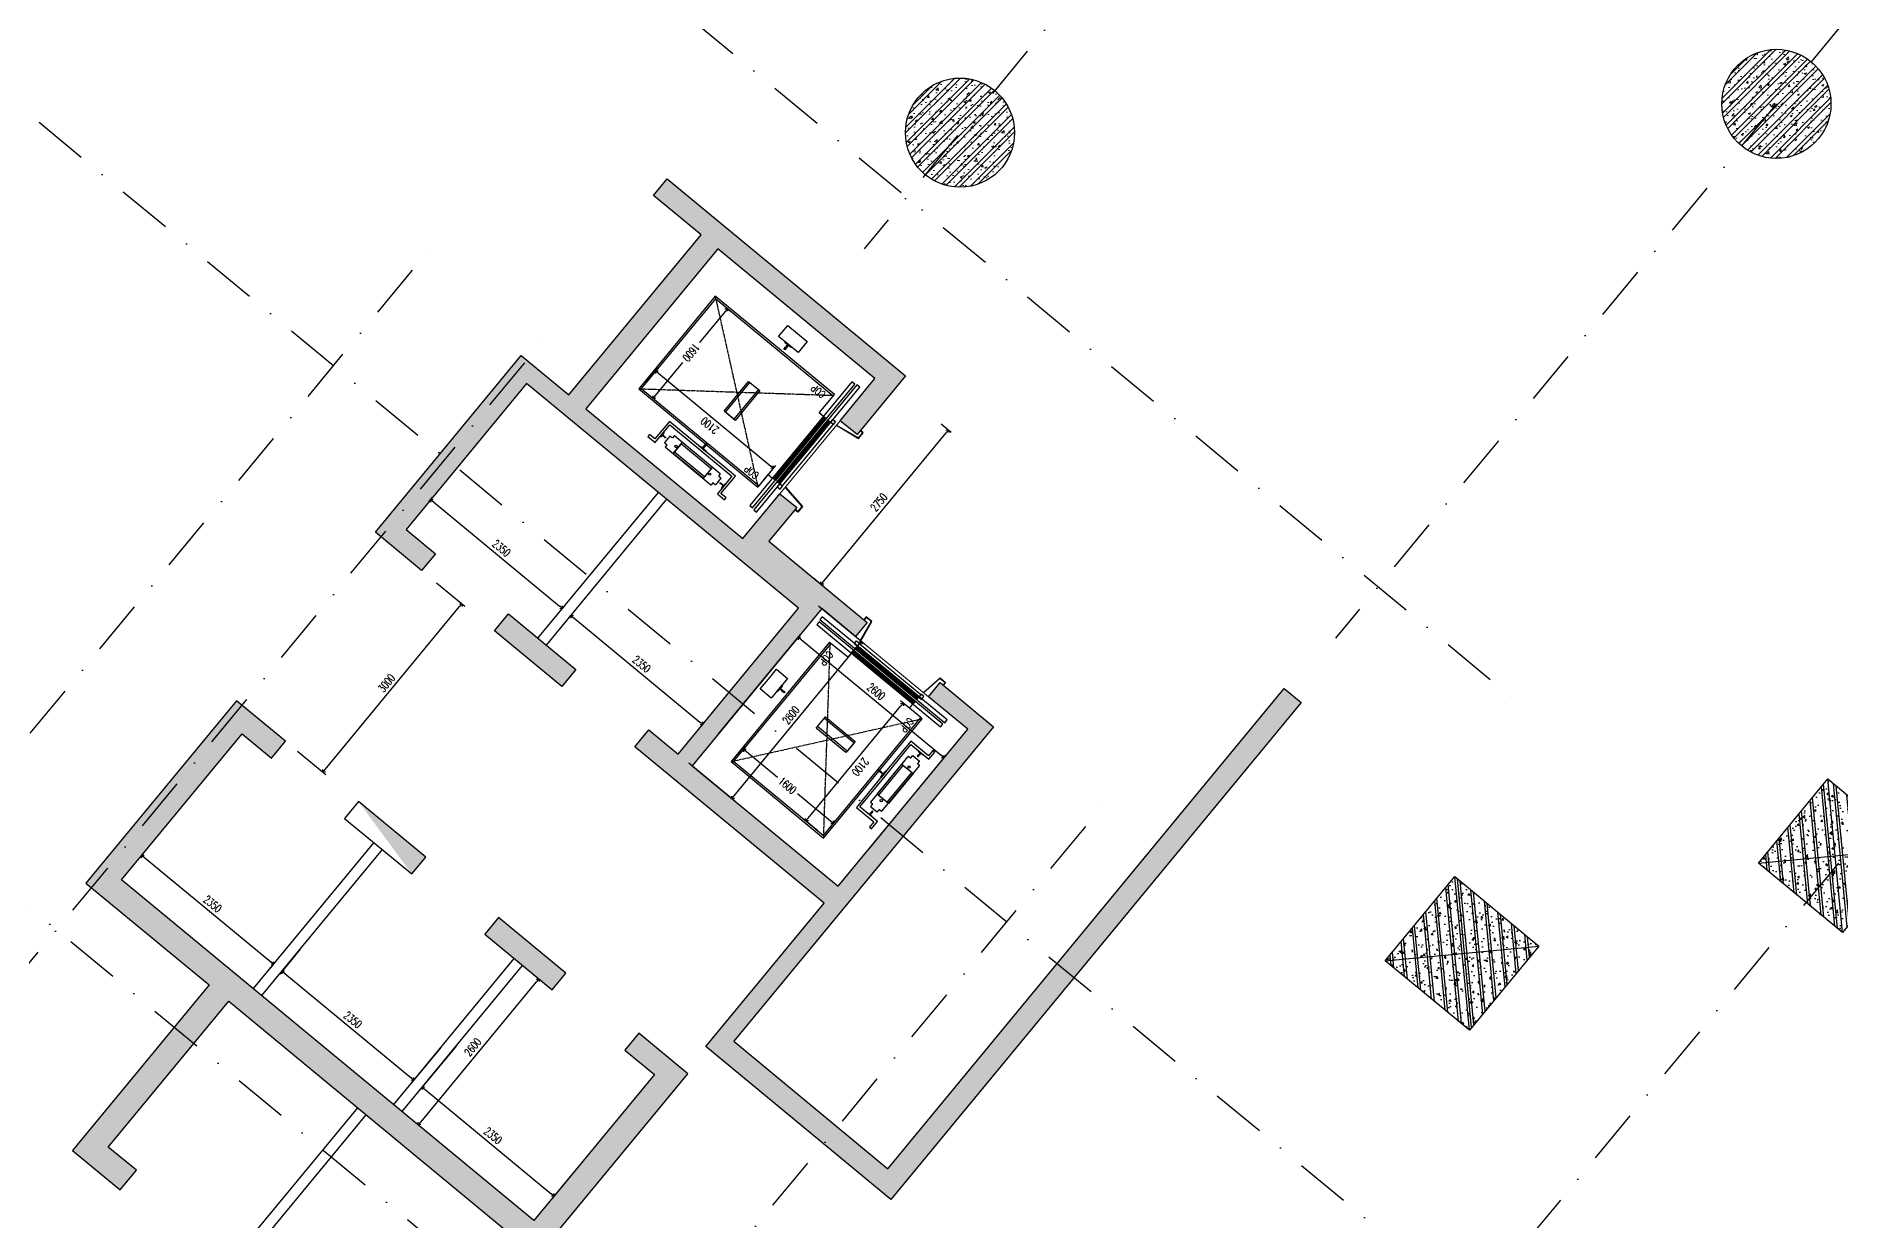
# Model space of a CAD drawing. Header units: millimetres. Extents: x -1283650 to 1283415, y -588847 to 435139.
# Drawn here: x -88170 to -63364, y 99258 to 115533 of the extents above; entities that cross this region are included whole.
import ezdxf
from ezdxf.enums import TextEntityAlignment as Align

# ---------------------------------------------------------------- set-up
doc = ezdxf.new("R2010")
doc.units = ezdxf.units.MM
doc.header["$MEASUREMENT"] = 0
for name, pattern in [('ACAD_ISO02W100', [15, 12, -3]), ('DASHDOT', [1, 0.5, -0.25, 0, -0.25]), ('HIDDEN', [0.375, 0.25, -0.125])]:
    doc.linetypes.add(name, pattern=pattern)
doc.layers.get('Defpoints').update_dxf_attribs({"color": 5})
for name, color, linetype in [('KC-Betong', 6, 'Continuous'), ('KT-Kich thuoc', 9, 'Continuous'), ('KT-Luoi truc South Tower', 8, 'DASHDOT'), ('KT-Noi that', 36, 'Continuous'), ('KT-Thay', 7, 'Continuous'), ('thang may block', 36, 'Continuous')]:
    doc.layers.add(name, color=color, linetype=linetype)
doc.layers.add('KT-Net manh', color=251, linetype='Continuous', lineweight=13)
doc.layers.add('KT-Vat lieu', color=250, linetype='Continuous', lineweight=9)
doc.styles.add('Arial Narrow', font='ARIALN.TTF')
doc.styles.add('ROMANS', font='ROMANS.SHX')
doc.styles.add('xref.N.Cot vach tang N2$0$DIM', font='vnsimli.shx', dxfattribs={"width": 0.7})
doc.dimstyles.new('CCU_1-300', dxfattribs={"dimscale": 300, "dimtxt": 2.5, "dimasz": 1, "dimexe": 1, "dimexo": 2, "dimgap": 0.5, "dimtad": 1, "dimdec": 0, "dimdsep": 46, "dimtxsty": 'Arial Narrow', "dimblk": 'ARCHTICK', "dimcen": -1, "dimdle": 1, "dimclrd": 256, "dimclre": 256, "dimclrt": 3, "dimadec": 0, "dimazin": 2, "dimtfac": 0.1, "dimtdec": 0, "dimtix": 1, "dimtmove": 2, "dimatfit": 1, "dimfxl": 1, "dimtvp": 0.833333, "dimtolj": 1, "dimtzin": 12, "dimarcsym": 0})
doc.dimstyles.new('xref.N.Cot vach tang N2$0$CCU 1-100 A1', dxfattribs={"dimscale": 100, "dimtxt": 2.2, "dimasz": 1, "dimexe": 1, "dimexo": 0, "dimgap": 1, "dimtad": 1, "dimdec": 0, "dimdsep": 46, "dimtxsty": 'xref.N.Cot vach tang N2$0$DIM', "dimblk1": 'xref.N.Cot vach tang N2$0$_ARCHTICK', "dimblk2": 'xref.N.Cot vach tang N2$0$_ARCHTICK', "dimsah": 1, "dimcen": 0, "dimdle": 1, "dimclrd": 256, "dimclre": 256, "dimclrt": 31, "dimadec": 0, "dimazin": 0, "dimtfac": 1, "dimtdec": 0, "dimtix": 1, "dimtmove": 2, "dimatfit": 3, "dimldrblk": 'xref.N.Cot vach tang N2$0$_ARCHTICK', "dimfxl": 8, "dimtolj": 1, "dimarcsym": 0})
pattern_1 = [(50, (0, 0), (286.90407, -25.10085), [30, -330]), (355, (0, 0), (-55.50053, 300.87685), [24, -264]), (100.4514, (23.9, -2.1), (231.40375, 275.7758), [25.4961, -280.45684]), (46.1842, (0, 80), (426.8964, -66.2076), [45, -495]), (96.6356, (35.57, 74.5), (373.8651, 389.6471), [38.2441, -420.6852]), (351.1842, (0, 80), (373.8648, 389.6474), [36, -396]), (21, (40, 60), (238.76282, -161.04756), [30, -330]), (326, (40, 60), (97.32613, 290.06), [24, -264]), (71.4514, (59.9, 46.58), (336.08905, 129.0122), [25.4961, -280.45684]), (37.5, (0, 0), (4.86394, 133.15754), [0, -260.8, 0, -268, 0, -265]), (7.5, (0, 0), (105.22781, 157.76468), [0, -152.8, 0, -254.8, 0, -101]), (327.5, (-89.2, 0), (213.528974, -9.02195), [0, -100, 0, -312, 0, -414]), (317.5, (-129.2, 0), (233.27447, 40.042), [0, -130, 0, -207.2, 0, -294]), (45, (0, 0), (-106.06602, 106.06602), []), (45, (70.71, 0), (-106.06602, 106.06602), [])]
pattern_2 = [(50, (550, 1550), (286.904, -25.1), [30, -330]), (355, (550, 1550), (-55.5, 300.877), [24, -264]), (100.451, (573.9, 1547.9), (231.404, 275.776), [25.496, -280.457]), (46.184, (550, 1630), (426.896, -66.21), [45, -495]), (96.636, (585.57, 1624.5), (373.865, 389.65), [38.244, -420.685]), (351.184, (550, 1630), (373.865, 389.65), [36, -396]), (21, (590, 1610), (238.763, -161.048), [30, -330]), (326, (590, 1610), (97.326, 290.06), [24, -264]), (71.451, (609.9, 1596.58), (336.09, 129.012), [25.496, -280.457]), (37.5, (550, 1550), (4.864, 133.1575), [0, -260.8, 0, -268, 0, -265]), (7.5, (550, 1550), (105.228, 157.765), [0, -152.8, 0, -254.8, 0, -101]), (327.5, (460.8, 1550), (213.529, -9.022), [0, -100, 0, -312, 0, -414]), (317.5, (420.8, 1550), (233.274, 40.042), [0, -130, 0, -207.2, 0, -294]), (45, (550, 1550), (-120.208, 120.208), []), (45, (550, 1599), (-120.208, 120.208), [])]
pattern_3 = [(95, (0, -1e-36), (220.6208, 185.12283), [30, -330]), (40, (0, -1e-36), (-251.99687, 173.50726), [24, -264]), (145.4514, (18.39, 15.43), (-31.3758, 358.6301), [25.4961, -280.45684]), (91.1842, (-56.57, 56.57), (348.6772, 255.0455), [45, -495]), (141.6356, (-27.5, 77.82), (-11.1596, 539.8847), [38.2441, -420.6852]), (36.1842, (-56.57, 56.57), (-11.16, 539.8847), [36, -396]), (66, (-14.14, 70.7), (282.70863, 54.953), [30, -330]), (11, (-14.14, 70.7), (-136.28344, 273.9234), [24, -264]), (116.4514, (9.42, 75.3), (146.42545, 328.87625), [25.4961, -280.45684]), (82.5, (0, -1e-36), (-90.717274, 97.59593), [0, -260.8, 0, -268, 0, -265]), (52.5, (0, -1e-36), (-37.14918, 185.96378), [0, -152.8, 0, -254.8, 0, -101]), (12.5, (-63.07, -63.07), (157.36727, 144.608305), [0, -100, 0, -312, 0, -414]), (2.5, (-91.36, -91.36), (136.636, 193.26392), [0, -130, 0, -207.2, 0, -294]), (90, (0, -1e-36), (-150, 0), []), (90, (50, 50), (-150, 0), [])]

# ---------------------------------------------------------------- blocks, each defined once
blk = doc.blocks.new('*U210')
h = blk.add_hatch()
h.set_pattern_fill('VATLIEU04', color=250, scale=40, style=0, pattern_type=2)
h.set_pattern_definition(pattern_2)
h.paths.add_polyline_path([(-475, -475), (1025, -475), (1025, 1025), (-475, 1025)])
at = {"color": 6, "ltscale": 0.25}
blk.add_lwpolyline([(-475, -475), (1025, -475), (1025, 1025), (-475, 1025)], close=True, dxfattribs=at)
at = {"layer": 'Defpoints', "linetype": 'ByBlock', "ltscale": 30}
for p, q in [((1025, -475), (-475, 1025)), ((-475, -475), (1025, 1025))]:
    blk.add_line(p, q, dxfattribs=at)
blk = doc.blocks.new('*U211')
h = blk.add_hatch()
h.set_pattern_fill('VATLIEU04', color=250, scale=40, style=0, pattern_type=2)
h.set_pattern_definition(pattern_2)
h.paths.add_polyline_path([(-475, -475), (1025, -475), (1025, 1025), (-475, 1025)])
at = {"color": 6, "ltscale": 0.25}
blk.add_lwpolyline([(-475, -475), (1025, -475), (1025, 1025), (-475, 1025)], close=True, dxfattribs=at)
at = {"layer": 'Defpoints', "linetype": 'ByBlock', "ltscale": 30}
for p, q in [((1025, -475), (-475, 1025)), ((-475, -475), (1025, 1025))]:
    blk.add_line(p, q, dxfattribs=at)
blk = doc.blocks.new('_ARCHTICK')
at = {"color": 0, "linetype": 'ByBlock', "const_width": 0.15}
blk.add_lwpolyline([(-0.5, -0.5), (0.5, 0.5)], dxfattribs=at)
blk = doc.blocks.new('*D323')
at = {"layer": 'Defpoints', "color": 0, "transparency": 16777216}
for p in [(-79464, 132301), (-54992, 114350), (-56101, 113007)]:
    blk.add_point(p, dxfattribs=at)
at = {"layer": 'KT-Kich thuoc', "lineweight": -2, "transparency": 16777216}
for p, q in [((-79082, 132763), (-78164, 133875)), ((-78586, 133835), (-54761, 114159)), ((-55719, 113469), (-54801, 114581))]:
    blk.add_line(p, q, dxfattribs=at)
at = {"layer": 'KT-Kich thuoc', "lineweight": -2, "transparency": 16777216, "xscale": 300, "yscale": 300, "zscale": 300}
for p, rotation in [((-78355, 133644), 140.448826737223), ((-54992, 114350), 320.448826737223)]:
    blk.add_blockref('_ARCHTICK', p, dxfattribs=dict(at, rotation=rotation))
at = {"layer": 'KT-Kich thuoc', "color": 3, "transparency": 16777216, "insert": (-66334, 124408), "char_height": 750, "attachment_point": 5, "rotation": 320.4488, "style": 'Arial Narrow'}
blk.add_mtext('\\A1;30300', dxfattribs=at)
blk = doc.blocks.new('xref.N.Cot vach tang N2$0$_Open90')
at = {"color": 0, "linetype": 'ByBlock', "lineweight": -2}
for p, q in [((0, 0), (-1, 0)), ((-0.5, 0.5), (0, 0)), ((0, 0), (-0.5, -0.5))]:
    blk.add_line(p, q, dxfattribs=at)
blk = doc.blocks.new('*D19')
at = {"layer": 'Defpoints', "color": 0, "transparency": 16777216}
for p in [(-424, -515), (-353, -515), (-353, -2115)]:
    blk.add_point(p, dxfattribs=at)
at = {"layer": 'KT-Noi that', "color": 5, "transparency": 16777216}
for p, q in [((-353, -515), (-474, -515)), ((-424, -565), (-424, -1155)), ((-424, -2065), (-424, -1512)), ((-353, -2115), (-474, -2115))]:
    blk.add_line(p, q, dxfattribs=at)
at = {"layer": 'KT-Noi that', "color": 5, "transparency": 16777216, "xscale": 50, "yscale": 50, "zscale": 50}
for p, rotation in [((-424, -515), 90), ((-424, -2115), 270)]:
    blk.add_blockref('xref.N.Cot vach tang N2$0$_Open90', p, dxfattribs=dict(at, rotation=rotation))
at = {"layer": 'KT-Noi that', "color": 5, "transparency": 16777216, "insert": (-424, -1333), "char_height": 110, "attachment_point": 5, "rotation": 90, "style": 'xref.N.Cot vach tang N2$0$DIM'}
blk.add_mtext('\\A1;1600', dxfattribs=at)
blk = doc.blocks.new('xref.N.Cot vach tang N2$0$_ARCHTICK')
at = {"color": 0, "linetype": 'ByBlock', "const_width": 0.15}
blk.add_lwpolyline([(-0.5, -0.5), (0.5, 0.5)], dxfattribs=at)
blk = doc.blocks.new('*D20')
at = {"layer": 'Defpoints', "color": 0, "transparency": 16777216}
for p in [(-2310, -615), (-210, -615), (-2310, -827)]:
    blk.add_point(p, dxfattribs=at)
at = {"layer": 'KT-Noi that', "color": 5, "transparency": 16777216}
for p, q in [((-2310, -615), (-2310, -877)), ((-210, -615), (-210, -877)), ((-260, -827), (-2260, -827))]:
    blk.add_line(p, q, dxfattribs=at)
at = {"layer": 'KT-Noi that', "color": 5, "transparency": 16777216, "xscale": 50, "yscale": 50, "zscale": 50, "rotation": 180.0000000004168}
blk.add_blockref('xref.N.Cot vach tang N2$0$_Open90', (-2310, -827), dxfattribs=at)
at = {"layer": 'KT-Noi that', "color": 5, "transparency": 16777216, "xscale": 50, "yscale": 50, "zscale": 50}
blk.add_blockref('xref.N.Cot vach tang N2$0$_Open90', (-210, -827), dxfattribs=at)
at = {"layer": 'KT-Noi that', "color": 5, "transparency": 16777216, "insert": (-1260, -722), "char_height": 110, "attachment_point": 5, "style": 'xref.N.Cot vach tang N2$0$DIM'}
blk.add_mtext('\\A1;2100', dxfattribs=at)
blk = doc.blocks.new('*D348')
at = {"layer": 'Defpoints', "color": 5, "transparency": 16777216}
for p, q in [((-75729, 110205), (-75591, 110091)), ((-77349, 108041), (-75661, 110085)), ((-77480, 108085), (-77342, 107971))]:
    blk.add_line(p, q, dxfattribs=at)
at = {"layer": 'Defpoints', "color": 0, "transparency": 16777216}
for p in [(-75729, 110205), (-75629, 110123), (-77480, 108085)]:
    blk.add_point(p, dxfattribs=at)
at = {"layer": 'Defpoints', "color": 5, "transparency": 16777216, "xscale": 50, "yscale": 50, "zscale": 50}
for p, rotation in [((-75629, 110123), 50.44882668856325), ((-77380, 108003), 230.4488266885633)]:
    blk.add_blockref('xref.N.Cot vach tang N2$0$_Open90', p, dxfattribs=dict(at, rotation=rotation))
at = {"layer": 'Defpoints', "color": 5, "transparency": 16777216, "insert": (-76586, 109130), "char_height": 110, "attachment_point": 5, "rotation": 50.4488, "style": 'xref.N.Cot vach tang N2$0$DIM'}
blk.add_mtext('\\A1;2750', dxfattribs=at)
blk = doc.blocks.new('*D354')
at = {"layer": 'Defpoints', "color": 5, "transparency": 16777216}
for p, q in [((-78791, 105948), (-77662, 107315)), ((-77655, 107245), (-75727, 105653)), ((-76722, 104370), (-75657, 105660))]:
    blk.add_line(p, q, dxfattribs=at)
at = {"layer": 'Defpoints', "color": 0, "transparency": 16777216}
for p in [(-78791, 105948), (-75689, 105621), (-76722, 104370)]:
    blk.add_point(p, dxfattribs=at)
at = {"layer": 'Defpoints', "color": 5, "transparency": 16777216, "xscale": 50, "yscale": 50, "zscale": 50}
for p, rotation in [((-77693, 107277), 140.4488267349229), ((-75689, 105621), 320.4488267349229)]:
    blk.add_blockref('xref.N.Cot vach tang N2$0$_Open90', p, dxfattribs=dict(at, rotation=rotation))
at = {"layer": 'Defpoints', "color": 5, "transparency": 16777216, "insert": (-76624, 106530), "char_height": 110, "attachment_point": 5, "rotation": 320.4488, "style": 'xref.N.Cot vach tang N2$0$DIM'}
blk.add_mtext('\\A1;2600', dxfattribs=at)
blk = doc.blocks.new('*D355')
at = {"layer": 'Defpoints', "color": 5, "transparency": 16777216}
for p, q in [((-77417, 107709), (-76784, 107186)), ((-78574, 105097), (-76855, 107179)), ((-79200, 105550), (-78567, 105027))]:
    blk.add_line(p, q, dxfattribs=at)
at = {"layer": 'Defpoints', "color": 0, "transparency": 16777216}
for p in [(-77417, 107709), (-76823, 107218), (-79200, 105550)]:
    blk.add_point(p, dxfattribs=at)
at = {"layer": 'Defpoints', "color": 5, "transparency": 16777216, "xscale": 50, "yscale": 50, "zscale": 50}
for p, rotation in [((-76823, 107218), 50.4488267287932), ((-78606, 105059), 230.4488267287932)]:
    blk.add_blockref('xref.N.Cot vach tang N2$0$_Open90', p, dxfattribs=dict(at, rotation=rotation))
at = {"layer": 'Defpoints', "color": 5, "transparency": 16777216, "insert": (-77795, 106205), "char_height": 110, "attachment_point": 5, "rotation": 50.4488, "style": 'xref.N.Cot vach tang N2$0$DIM'}
blk.add_mtext('\\A1;2800', dxfattribs=at)
blk = doc.blocks.new('*D356')
at = {"layer": 'Defpoints', "color": 5, "transparency": 16777216}
for p, q in [((-86745, 104247), (-86686, 104318)), ((-86679, 104248), (-84944, 102815)), ((-84945, 102736), (-84874, 102822))]:
    blk.add_line(p, q, dxfattribs=at)
at = {"layer": 'Defpoints', "color": 0, "transparency": 16777216}
for p in [(-86745, 104247), (-84945, 102736), (-84906, 102783)]:
    blk.add_point(p, dxfattribs=at)
at = {"layer": 'Defpoints', "color": 5, "transparency": 16777216, "xscale": 50, "yscale": 50, "zscale": 50}
for p, rotation in [((-86718, 104280), 140.4488267349229), ((-84906, 102783), 320.4488267349229)]:
    blk.add_blockref('xref.N.Cot vach tang N2$0$_Open90', p, dxfattribs=dict(at, rotation=rotation))
at = {"layer": 'Defpoints', "color": 5, "transparency": 16777216, "insert": (-85745, 103612), "char_height": 110, "attachment_point": 5, "rotation": 320.4488, "style": 'xref.N.Cot vach tang N2$0$DIM'}
blk.add_mtext('\\A1;2350', dxfattribs=at)
blk = doc.blocks.new('*D357')
at = {"layer": 'Defpoints', "color": 5, "transparency": 16777216}
for p, q in [((-84542, 102989), (-84822, 102649)), ((-84752, 102656), (-83017, 101223)), ((-82609, 101638), (-83010, 101153))]:
    blk.add_line(p, q, dxfattribs=at)
at = {"layer": 'Defpoints', "color": 0, "transparency": 16777216}
for p in [(-84542, 102989), (-82609, 101638), (-82978, 101191)]:
    blk.add_point(p, dxfattribs=at)
at = {"layer": 'Defpoints', "color": 5, "transparency": 16777216, "xscale": 50, "yscale": 50, "zscale": 50}
for p, rotation in [((-84790, 102688), 140.4488267349229), ((-82978, 101191), 320.4488267349229)]:
    blk.add_blockref('xref.N.Cot vach tang N2$0$_Open90', p, dxfattribs=dict(at, rotation=rotation))
at = {"layer": 'Defpoints', "color": 5, "transparency": 16777216, "insert": (-83817, 102021), "char_height": 110, "attachment_point": 5, "rotation": 320.4488, "style": 'xref.N.Cot vach tang N2$0$DIM'}
blk.add_mtext('\\A1;2350', dxfattribs=at)
blk = doc.blocks.new('*D358')
at = {"layer": 'Defpoints', "color": 5, "transparency": 16777216}
for p, q in [((-82396, 101660), (-82894, 101057)), ((-82824, 101064), (-81089, 99631)), ((-80499, 100267), (-81082, 99561))]:
    blk.add_line(p, q, dxfattribs=at)
at = {"layer": 'Defpoints', "color": 0, "transparency": 16777216}
for p in [(-82396, 101660), (-80499, 100267), (-81050, 99599)]:
    blk.add_point(p, dxfattribs=at)
at = {"layer": 'Defpoints', "color": 5, "transparency": 16777216, "xscale": 50, "yscale": 50, "zscale": 50}
for p, rotation in [((-82862, 101096), 140.4488267349229), ((-81050, 99599), 320.4488267349229)]:
    blk.add_blockref('xref.N.Cot vach tang N2$0$_Open90', p, dxfattribs=dict(at, rotation=rotation))
at = {"layer": 'Defpoints', "color": 5, "transparency": 16777216, "insert": (-81890, 100429), "char_height": 110, "attachment_point": 5, "rotation": 320.4488, "style": 'xref.N.Cot vach tang N2$0$DIM'}
blk.add_mtext('\\A1;2350', dxfattribs=at)
blk = doc.blocks.new('*D359')
at = {"layer": 'Defpoints', "color": 5, "transparency": 16777216}
for p, q in [((-80846, 107542), (-80788, 107613)), ((-80781, 107542), (-79046, 106110)), ((-79034, 106045), (-78976, 106116))]:
    blk.add_line(p, q, dxfattribs=at)
at = {"layer": 'Defpoints', "color": 0, "transparency": 16777216}
for p in [(-80846, 107542), (-79034, 106045), (-79007, 106078)]:
    blk.add_point(p, dxfattribs=at)
at = {"layer": 'Defpoints', "color": 5, "transparency": 16777216, "xscale": 50, "yscale": 50, "zscale": 50}
for p, rotation in [((-80819, 107574), 140.4488267349229), ((-79007, 106078), 320.4488267349229)]:
    blk.add_blockref('xref.N.Cot vach tang N2$0$_Open90', p, dxfattribs=dict(at, rotation=rotation))
at = {"layer": 'Defpoints', "color": 5, "transparency": 16777216, "insert": (-79847, 106907), "char_height": 110, "attachment_point": 5, "rotation": 320.4488, "style": 'xref.N.Cot vach tang N2$0$DIM'}
blk.add_mtext('\\A1;2350', dxfattribs=at)
blk = doc.blocks.new('*D360')
at = {"layer": 'Defpoints', "color": 5, "transparency": 16777216}
for p, q in [((-82665, 108022), (-82279, 107703)), ((-84196, 105460), (-82349, 107696)), ((-84576, 105709), (-84189, 105390))]:
    blk.add_line(p, q, dxfattribs=at)
at = {"layer": 'Defpoints', "color": 0, "transparency": 16777216}
for p in [(-82665, 108022), (-82317, 107735), (-84576, 105709)]:
    blk.add_point(p, dxfattribs=at)
at = {"layer": 'Defpoints', "color": 5, "transparency": 16777216, "xscale": 50, "yscale": 50, "zscale": 50}
for p, rotation in [((-82317, 107735), 50.4488267287932), ((-84227, 105422), 230.4488267287932)]:
    blk.add_blockref('xref.N.Cot vach tang N2$0$_Open90', p, dxfattribs=dict(at, rotation=rotation))
at = {"layer": 'Defpoints', "color": 5, "transparency": 16777216, "insert": (-83353, 106645), "char_height": 110, "attachment_point": 5, "rotation": 50.4488, "style": 'xref.N.Cot vach tang N2$0$DIM'}
blk.add_mtext('\\A1;3000', dxfattribs=at)
blk = doc.blocks.new('*D299')
at = {"layer": 'Defpoints', "color": 5, "transparency": 16777216}
for p, q in [((-82774, 109134), (-82715, 109205)), ((-82709, 109134), (-80974, 107702)), ((-80962, 107637), (-80903, 107708))]:
    blk.add_line(p, q, dxfattribs=at)
at = {"layer": 'Defpoints', "color": 0, "transparency": 16777216}
for p in [(-82774, 109134), (-80935, 107670), (-80962, 107637)]:
    blk.add_point(p, dxfattribs=at)
at = {"layer": 'Defpoints', "color": 5, "transparency": 16777216, "xscale": 50, "yscale": 50, "zscale": 50}
for p, rotation in [((-82747, 109166), 140.4488267349229), ((-80935, 107670), 320.4488267349229)]:
    blk.add_blockref('xref.N.Cot vach tang N2$0$_Open90', p, dxfattribs=dict(at, rotation=rotation))
at = {"layer": 'Defpoints', "color": 5, "transparency": 16777216, "insert": (-81774, 108499), "char_height": 110, "attachment_point": 5, "rotation": 320.4488, "style": 'xref.N.Cot vach tang N2$0$DIM'}
blk.add_mtext('\\A1;2350', dxfattribs=at)
blk = doc.blocks.new('*D396')
at = {"layer": 'Defpoints', "color": 5, "transparency": 16777216}
for p, q in [((-82884, 100616), (-81292, 102543)), ((-81330, 102640), (-81221, 102550)), ((-82986, 100635), (-82877, 100545))]:
    blk.add_line(p, q, dxfattribs=at)
at = {"layer": 'Defpoints', "color": 0, "transparency": 16777216}
for p in [(-81330, 102640), (-81260, 102582), (-82986, 100635)]:
    blk.add_point(p, dxfattribs=at)
at = {"layer": 'Defpoints', "color": 5, "transparency": 16777216, "xscale": 50, "yscale": 50, "zscale": 50}
for p, rotation in [((-81260, 102582), 50.44882813448153), ((-82916, 100577), 230.4488281344815)]:
    blk.add_blockref('xref.N.Cot vach tang N2$0$_Open90', p, dxfattribs=dict(at, rotation=rotation))
at = {"layer": 'Defpoints', "color": 5, "transparency": 16777216, "insert": (-82169, 101646), "char_height": 110, "attachment_point": 5, "rotation": 50.4488, "style": 'xref.N.Cot vach tang N2$0$DIM'}
blk.add_mtext('\\A1;2600', dxfattribs=at)
blk = doc.blocks.new('TMCC')
at = {"layer": 'KT-Net manh'}
blk.add_line((-2600, -1915), (-2600, -615), dxfattribs=at)
at = {"layer": 'KT-Noi that', "linetype": 'Continuous', "ltscale": 2}
for p, q in [((-2515, -215), (-2515, -2440)), ((-2465, -215), (-2515, -215)), ((-2465, -2440), (-2465, -215)), ((-1938.3, -164.7), (-1932.3, -167.3)), ((-1938.3, -247.2), (-1938.3, -164.7)), ((-1932.3, -244.8), (-1938.3, -247.2)), ((-1932.3, -167.3), (-1930.1, -202.2)), ((-1930.1, -209.8), (-1932.3, -244.8)), ((-1930.1, -202.2), (-1905.4, -202.2)), ((-1905.4, -209.8), (-1930.1, -209.8)), ((-1905.4, -202.2), (-1895.4, -202)), ((-1895.4, -210.5), (-1905.4, -209.8)), ((-1895.4, -202), (-1870, -201.5)), ((-1870, -210.5), (-1895.4, -210.5)), ((-1870, -201.5), (-1870, -210.5)), ((-1839.3, -261.4), (-1839.3, -150.6)), ((-1798.8, -146), (-1834.7, -146)), ((-1794.2, -141.4), (-1794.2, -110.6)), ((-978.4, -106), (-1789.6, -106)), ((-1652, -306), (-1652, -106)), ((-1652, -106), (-1118, -106)), ((-1652, -281), (-1652, -131)), ((-1652, -131), (-1118, -131)), ((-1118, -106), (-1118, -306)), ((-1118, -131), (-1118, -281)), ((-973.8, -141.4), (-973.8, -110.6)), ((-933.9, -146), (-969.2, -146)), ((-929.3, -261.4), (-929.3, -150.6)), ((-900, -210.5), (-900, -201.5)), ((-900, -201.5), (-874.6, -201.5)), ((-874.6, -210), (-900, -210.5)), ((-874.6, -201.5), (-864.6, -202.2)), ((-864.6, -209.8), (-874.6, -210)), ((-864.6, -202.2), (-840, -202.2)), ((-840, -209.8), (-864.6, -209.8)), ((-840, -202.2), (-837.8, -167.3)), ((-837.8, -244.8), (-840, -209.8)), ((-837.8, -167.3), (-831.8, -164.7)), ((-831.8, -247.2), (-837.8, -244.8)), ((-831.8, -164.7), (-831.8, -247.2)), ((-185, -490), (-2310, -490)), ((-2310, -490), (-2310, -515)), ((-1798.8, -266), (-1834.7, -266)), ((-1794.2, -301.4), (-1794.2, -270.6)), ((-978.4, -306), (-1789.6, -306)), ((-1118, -281), (-1652, -281)), ((-1118, -306), (-1652, -306)), ((-1439.5, -419), (-1442, -411)), ((-1442, -411), (-1328, -411)), ((-1390, -423), (-1439.5, -419)), ((-1393, -462), (-1390, -452)), ((-1393, -500), (-1393, -462)), ((-1390, -452), (-1390, -423)), ((-1330.5, -419), (-1380, -423)), ((-1380, -423), (-1380, -452)), ((-1380, -452), (-1377, -462)), ((-1377, -462), (-1377, -500)), ((-1328, -411), (-1330.5, -419)), ((-973.8, -301.4), (-973.8, -270.6)), ((-933.9, -266), (-969.2, -266)), ((-185, -2140), (-185, -490)), ((-2510, -665), (-2560, -665)), ((-2560, -665), (-2560, -715)), ((-2560, -715), (-2510, -715)), ((-2555, -1815), (-2555, -715)), ((-2510, -715), (-2510, -665)), ((-2310, -715), (-2385, -715)), ((-210, -515), (-2310, -515)), ((-2310, -515), (-2310, -715)), ((-1377, -500), (-1393, -500)), ((-210, -2115), (-210, -515)), ((-1485, -1000), (-1285, -1000)), ((-1485, -1530), (-1485, -1000)), ((-1460, -1000), (-1310, -1000)), ((-1460, -1530), (-1460, -1000)), ((-1310, -1000), (-1310, -1530)), ((-1285, -1000), (-1285, -1530)), ((-1285, -1530), (-1485, -1530)), ((-1310, -1530), (-1460, -1530)), ((-2560, -1865), (-2560, -1815)), ((-2560, -1815), (-2510, -1815)), ((-2510, -1865), (-2560, -1865)), ((-2510, -1815), (-2510, -1865)), ((-2385, -1815), (-2310, -1815)), ((-2310, -1815), (-2310, -2115)), ((-2310, -2115), (-210, -2115)), ((-2310, -2115), (-2310, -2140)), ((-2310, -2140), (-185, -2140)), ((-1393, -2218), (-1393, -2180)), ((-1393, -2180), (-1377, -2180)), ((-1390, -2228), (-1393, -2218)), ((-1390, -2257), (-1390, -2228)), ((-1377, -2218), (-1380, -2228)), ((-1380, -2228), (-1380, -2257)), ((-1377, -2180), (-1377, -2218)), ((-2515, -2440), (-2465, -2440)), ((-1442, -2269), (-1439.5, -2261)), ((-1328, -2269), (-1442, -2269)), ((-1439.5, -2261), (-1390, -2257)), ((-1380, -2257), (-1330.5, -2261)), ((-1330.5, -2261), (-1328, -2269))]:
    blk.add_line(p, q, dxfattribs=at)
at = {"layer": 'KT-Noi that', "linetype": 'ACAD_ISO02W100', "ltscale": 2}
for p, q in [((-185, -490), (-2310, -2127.5)), ((-185, -2140), (-2310, -490))]:
    blk.add_line(p, q, dxfattribs=at)
at = {"layer": 'KT-Noi that', "linetype": 'Continuous', "ltscale": 2}
for points in [[(-2385, -2430), (-2385, -225), (-2435, -225), (-2435, -2430)], [(-1385, -411), (-796.8, -411), (-796.8, -100), (-701.8, -100), (-701.8, -65), (-831.8, -65), (-831.8, -381), (-1385, -381), (-1938.3, -381), (-1938.3, -65), (-2068.3, -65), (-2068.3, -100), (-1973.3, -100), (-1973.3, -411), (-1385, -411)], [(-2510, -715), (-2465, -715), (-2465, -1265), (-2510, -1265)], [(-2435, -715), (-2390, -715), (-2390, -1265), (-2435, -1265)], [(-2510, -1265), (-2465, -1265), (-2465, -1815), (-2510, -1815)], [(-2435, -1265), (-2390, -1265), (-2390, -1815), (-2435, -1815)], [(-1385, -2269), (-1210, -2269), (-1210, -2465), (-1385, -2465), (-1560, -2465), (-1560, -2269), (-1385, -2269)]]:
    blk.add_lwpolyline(points, close=True, dxfattribs=at)
for points in [[(-2495, -1265), (-2495, -715)], [(-2480, -1265), (-2480, -715)], [(-2420, -1265), (-2420, -715)], [(-2405, -1265), (-2405, -715)], [(-2495, -1815), (-2495, -1265)], [(-2480, -1815), (-2480, -1265)], [(-2420, -1815), (-2420, -1265)], [(-2405, -1815), (-2405, -1265)]]:
    blk.add_lwpolyline(points, dxfattribs=at)
for centre, radius in [((-1685, -206), 14.5), ((-1085, -206), 17.5)]:
    blk.add_circle(centre, radius, dxfattribs=at)
for centre, start, end in [((-1834.7, -150.6), 90, 180), ((-1798.8, -141.4), 270, 0), ((-1789.6, -110.6), 90, 180), ((-978.4, -110.6), 0, 90), ((-969.2, -141.4), 180, 270), ((-933.9, -150.6), 0, 90), ((-1834.7, -261.4), 180, 270), ((-1798.8, -270.6), 0, 90), ((-1789.6, -301.4), 180, 270), ((-978.4, -301.4), 270, 0), ((-969.2, -270.6), 90, 180), ((-933.9, -261.4), 270, 0)]:
    blk.add_arc(centre, 4.61, start, end, dxfattribs=at)
at = {"layer": 'KT-Noi that', "linetype": 'Continuous', "ltscale": 2, "style": 'ROMANS', "width": 0.75}
for p in [(-2110, -595), (-2110, -2035)]:
    blk.add_text('COP', height=100, dxfattribs=at).set_placement(p, align=Align.MIDDLE)
at = {"layer": 'KT-Noi that', "color": 5}
dim = blk.add_linear_dim(base=(-2310, -826.7), p1=(-210, -615), p2=(-2310, -615), angle=180, dimstyle='xref.N.Cot vach tang N2$0$CCU 1-100 A1', override={"dimscale": 50, "dimblk1": 'xref.N.Cot vach tang N2$0$_Open90', "dimblk2": 'xref.N.Cot vach tang N2$0$_Open90', "dimclrd": 5, "dimclre": 5, "dimclrt": 5, "dimlwd": 65535, "dimlwe": 65535}, dxfattribs=at)
dim.commit()
dim.dimension.update_dxf_attribs({"geometry": '*D20', "text_midpoint": (-1260, -721.7)})
dim = blk.add_linear_dim(base=(-424.2, -515), p1=(-353.1, -2115), p2=(-353.1, -515), angle=270, dimstyle='xref.N.Cot vach tang N2$0$CCU 1-100 A1', override={"dimscale": 50, "dimblk1": 'xref.N.Cot vach tang N2$0$_Open90', "dimblk2": 'xref.N.Cot vach tang N2$0$_Open90', "dimclrd": 5, "dimclre": 5, "dimclrt": 5, "dimlwd": 65535, "dimlwe": 65535}, dxfattribs=at)
dim.commit()
dim.dimension.update_dxf_attribs({"geometry": '*D19', "text_midpoint": (-424.2, -1333.3), "dimtype": 128})

msp = doc.modelspace()

# ---------------------------------------------------------------- hatches: boundary and pattern name
at = {"layer": 'KT-Vat lieu'}
h = msp.add_hatch(dxfattribs=at)
h.set_pattern_fill('BTCT', color=256, scale=40)
h.set_pattern_definition(pattern_1)
edge = h.paths.add_edge_path()
edge.add_arc((-64250.5, 114602.8), 750, 0, 360)
h = msp.add_hatch(dxfattribs=at)
h.set_pattern_fill('BTCT', color=256, scale=40)
h.set_pattern_definition(pattern_1)
edge = h.paths.add_edge_path()
edge.add_arc((-75471.3, 114207.3), 750, 0, 360)
h = msp.add_hatch(dxfattribs=at)
h.set_pattern_fill('BTCT', color=256, scale=40, angle=45)
h.set_pattern_definition(pattern_3)
h.paths.add_polyline_path([(-80943.1, 106600.2), (-80752.1, 106831.5), (-81677.3, 107595.6), (-81868.4, 107364.3)], flags=17)
h.paths.add_polyline_path([(-71395.7, 106108), (-71164.4, 105917), (-70782.3, 106379.6), (-71013.6, 106570.6)])
h.paths.add_polyline_path([(-71164.4, 105917), (-71395.7, 106108), (-76461.2, 99974.2), (-78581.6, 101725.4), (-75012.5, 106047.1), (-75745, 106652.1), (-75904.2, 106459.3), (-75364.4, 106013.6), (-77147.4, 103854.6), (-79152.1, 105510.2), (-77369.2, 107669.1), (-76906.6, 107287.1), (-76747.4, 107479.8), (-78096.7, 108594.2), (-77714.6, 109056.8), (-77946, 109247.9), (-78455.4, 108631), (-80614.3, 110414), (-78799.5, 112611.5), (-76640.6, 110828.5), (-77118.2, 110250.2), (-76886.9, 110059.2), (-76218.2, 110868.8), (-79495.2, 113575.1), (-79686.3, 113343.8), (-79030.9, 112802.5), (-80845.7, 110605), (-81501.1, 111146.2), (-83506.9, 108717.4), (-82870.7, 108192.1), (-82679.7, 108423.4), (-83084.5, 108757.7), (-81428.9, 110762.4), (-77689.3, 107674.1), (-79344.9, 105669.4), (-79749.7, 106003.7), (-79940.7, 105772.4), (-77338.4, 103623.3), (-78965.4, 101653.2), (-76420.9, 99551.9)])
h = msp.add_hatch(dxfattribs=at)
h.set_pattern_fill('BTCT', color=256, scale=40, angle=45)
h.set_pattern_definition(pattern_3)
h.paths.add_polyline_path([(-82003.5, 103196), (-81078.2, 102431.9), (-80887.2, 102663.2), (-81812.5, 103427.4)], flags=17)
h.paths.add_polyline_path([(-87486.7, 103898.3), (-85791.9, 102498.7), (-87670.4, 100224.1), (-87015, 99682.9), (-86792.1, 99952.7), (-87177.7, 100271.1), (-85522.1, 102275.9), (-79970.9, 97691.5), (-81626.5, 95686.8), (-82011.6, 96004.8), (-82234.5, 95734.9), (-81579.5, 95194), (-79478.1, 97738.5), (-81056.8, 99042.2), (-79210.2, 101278.3), (-79884.8, 101835.4), (-80075.9, 101604.1), (-79671.1, 101269.8), (-81326.7, 99265.1), (-86993.9, 103945.3), (-85338.3, 105950.1), (-84933.5, 105615.8), (-84742.5, 105847.1), (-85417.2, 106404.2)])
h.paths.add_polyline_path([(-83014, 96832.6), (-83900.7, 97564.9), (-84123.5, 97295), (-83236.8, 96562.7)], flags=17)
h.paths.add_polyline_path([(-84903, 98392.7), (-85789.8, 99124.9), (-86012.6, 98855.1), (-85125.9, 98122.8)], flags=17)
edge = h.paths.add_edge_path(flags=17)
edge.add_line((-82814.9, 104255.2), (-83740.1, 105019.3))
edge.add_line((-83931.2, 104788), (-83005.9, 104023.8))
edge.add_line((-83740.1, 105019.3), (-83931.2, 104788))
edge.add_line((-83005.9, 104023.8), (-82814.9, 104255.2))

# ---------------------------------------------------------------- linework, layer by layer
at = {"layer": 'Defpoints', "linetype": 'DASHDOT', "lineweight": 13, "ltscale": 5000, "flags": 128}
msp.add_lwpolyline([(-23262.1, 145155.1), (-28788.2, 166262.1), (-37194.3, 169174.5), (-48697.6, 160471.6), (-72163.1, 142601.4), (-95795.1, 125550.6, 0.6850113), (-62584.9, 906), (-41797.9, -1312.3), (-148.4, -32.6), (6169, 8035), (-23262.1, 145155.1)], format="xyb", close=True, dxfattribs=at)
at = {"layer": 'Defpoints', "linetype": 'HIDDEN', "lineweight": 13, "ltscale": 5000, "flags": 128}
msp.add_lwpolyline([(-29100.4, 143765), (-33780.8, 161642), (-36130.2, 162455.9), (-45070, 155692.4), (-68589.5, 137781), (-92272.1, 120693.8, 0.684877), (-61939.3, 6871.2), (-41570.7, 4697.5), (-3140.5, 5878.3), (-286.9, 9522.4)], format="xyb", close=True, dxfattribs=at)
at = {"layer": 'KC-Betong'}
for p, q in [((-79686.3, 113343.8), (-79495.2, 113575.1)), ((-79495.2, 113575.1), (-76218.2, 110868.8)), ((-79030.9, 112802.5), (-79686.3, 113343.8)), ((-80845.7, 110605), (-79030.9, 112802.5)), ((-78799.5, 112611.5), (-80614.3, 110414)), ((-76640.6, 110828.5), (-78799.5, 112611.5)), ((-83506.9, 108717.4), (-81501.1, 111146.2)), ((-81501.1, 111146.2), (-80845.7, 110605)), ((-81428.9, 110762.4), (-83084.5, 108757.7)), ((-77689.3, 107674.1), (-81428.9, 110762.4)), ((-77118.2, 110250.2), (-76640.6, 110828.5)), ((-76218.2, 110868.8), (-76886.9, 110059.2)), ((-80614.3, 110414), (-78455.4, 108631)), ((-76886.9, 110059.2), (-77118.2, 110250.2)), ((-78455.4, 108631), (-77946, 109247.9)), ((-77946, 109247.9), (-77714.6, 109056.8)), ((-77714.6, 109056.8), (-78096.7, 108594.2)), ((-82870.7, 108192.1), (-83506.9, 108717.4)), ((-83084.5, 108757.7), (-82679.7, 108423.4)), ((-82679.7, 108423.4), (-82870.8, 108192.1)), ((-78096.7, 108594.2), (-76747.4, 107479.8)), ((-79344.9, 105669.4), (-77689.3, 107674.1)), ((-77369.2, 107669.1), (-79152.1, 105510.2)), ((-76906.6, 107287.1), (-77369.2, 107669.1)), ((-81868.4, 107364.3), (-81677.3, 107595.6)), ((-81677.3, 107595.6), (-80752.1, 106831.5)), ((-76747.4, 107479.8), (-76906.6, 107287.1)), ((-80943.1, 106600.2), (-81868.4, 107364.3)), ((-80752.1, 106831.5), (-80943.1, 106600.2)), ((-76461.2, 99974.2), (-71013.6, 106570.6)), ((-75904.2, 106459.3), (-75745, 106652.1)), ((-75364.4, 106013.6), (-75904.2, 106459.3)), ((-75745, 106652.1), (-75012.5, 106047.1)), ((-71013.6, 106570.6), (-70782.3, 106379.6)), ((-85417.2, 106404.2), (-87486.7, 103898.3)), ((-84742.5, 105847.1), (-85417.2, 106404.2)), ((-70782.3, 106379.6), (-76420.9, 99551.9)), ((-86993.9, 103945.3), (-85338.3, 105950.1)), ((-85338.3, 105950.1), (-84933.5, 105615.8)), ((-79940.7, 105772.4), (-79749.7, 106003.7)), ((-79749.7, 106003.7), (-79344.9, 105669.4)), ((-75012.5, 106047.1), (-78581.6, 101725.4)), ((-77147.4, 103854.6), (-75364.4, 106013.6)), ((-84933.5, 105615.8), (-84742.5, 105847.1)), ((-77338.4, 103623.3), (-79940.7, 105772.4)), ((-79152.1, 105510.2), (-77147.4, 103854.6)), ((-83740.1, 105019.3), (-83931.2, 104788)), ((-82814.9, 104255.2), (-83740.1, 105019.3)), ((-83931.2, 104788), (-83005.9, 104023.8)), ((-83005.9, 104023.8), (-82814.9, 104255.2)), ((-81326.7, 99265.1), (-86993.9, 103945.3)), ((-87486.7, 103898.3), (-85791.9, 102498.7)), ((-78965.4, 101653.2), (-77338.4, 103623.3)), ((-81812.5, 103427.4), (-82003.5, 103196)), ((-82003.5, 103196), (-81078.2, 102431.9)), ((-80887.2, 102663.2), (-81812.5, 103427.4)), ((-85791.9, 102498.7), (-87670.4, 100224.1)), ((-81078.2, 102431.9), (-80887.2, 102663.2)), ((-87177.7, 100271.1), (-85522.1, 102275.9)), ((-85522.1, 102275.9), (-79970.9, 97691.5)), ((-79884.8, 101835.4), (-80075.9, 101604.1)), ((-79210.2, 101278.3), (-79884.8, 101835.4)), ((-78581.6, 101725.4), (-76461.2, 99974.2)), ((-80075.9, 101604.1), (-79671.1, 101269.8)), ((-76420.9, 99551.9), (-78965.4, 101653.2)), ((-79671.1, 101269.8), (-81326.7, 99265.1)), ((-81056.8, 99042.2), (-79210.2, 101278.3)), ((-87670.4, 100224.1), (-87015, 99682.9)), ((-86792.1, 99952.7), (-87177.7, 100271.1)), ((-87015, 99682.9), (-86792.1, 99952.7))]:
    msp.add_line(p, q, dxfattribs=at)
at = {"layer": 'KC-Betong', "ltscale": 0.5}
for centre in [(-64250.5, 114602.8), (-75471.3, 114207.3)]:
    msp.add_circle(centre, 750, dxfattribs=at)
at = {"layer": 'KT-Luoi truc South Tower', "ltscale": 1500}
for p, q in [((-98834.6, 132010.4), (-67870, 106438.6)), ((-103164.6, 126767.2), (-63888.7, 94331.6)), ((-66907, 124577.9), (-76788, 112613.1)), ((-108513.4, 120290.3), (-77548.8, 94718.6)), ((-60430.1, 119229.1), (-70311.1, 107264.3)), ((-54801.4, 114580.7), (-76348, 88490.1)), ((-132190.1, 52751.1), (-82540.3, 112871.6)), ((-130648, 51477.5), (-80998.2, 111598.1)), ((-122937.5, 45109.8), (-73287.7, 105230.4))]:
    msp.add_line(p, q, dxfattribs=at)
at = {"layer": 'KT-Thay'}
for p, q in [((-81272.5, 107261.3), (-79616.9, 109266)), ((-81156.9, 107165.8), (-79501.3, 109170.5)), ((-85181.9, 102448.9), (-83526.3, 104453.7)), ((-85066.3, 102353.4), (-83410.7, 104358.1)), ((-83254.3, 100857), (-81598.7, 102861.7)), ((-83138.6, 100761.5), (-81483, 102766.2)), ((-85404.2, 98806.6), (-83748.6, 100811.3)), ((-85288.6, 98711), (-83633, 100715.8))]:
    msp.add_line(p, q, dxfattribs=at)
at = {"layer": 'thang may block'}
for points in [[(-77170.6, 110186.7), (-76864.3, 110008), (-76800.8, 110084.9), (-76839.3, 110116.8)], [(-77167.3, 110190.7), (-76865.7, 110014.1), (-76807.8, 110084.3), (-76842.5, 110112.9)], [(-77874.4, 109334.6), (-77643.9, 109071.8), (-77701.9, 109001.6), (-77736.6, 109030.3)], [(-77871.1, 109338.6), (-77637.6, 109071.6), (-77701.2, 108994.6), (-77739.7, 109026.4)], [(-76839.7, 107231.9), (-76688.7, 107489.8), (-76758.8, 107547.7), (-76787.5, 107513)], [(-76835.7, 107228.6), (-76682.5, 107491.2), (-76759.5, 107554.7), (-76791.3, 107516.2)], [(-75975, 106517.8), (-75746.1, 106717.8), (-75669.2, 106654.3), (-75701, 106615.7)], [(-75971.1, 106514.5), (-75746.3, 106711.5), (-75676.2, 106653.6), (-75704.9, 106618.9)]]:
    msp.add_lwpolyline(points, dxfattribs=at)

# ---------------------------------------------------------------- block references
at = {"layer": 'KC-Betong', "linetype": 'ByBlock', "xscale": -1, "rotation": 320.4488276923478}
for name, p in [('*U211', (-63405.8, 103886.8)), ('*U210', (-68534.2, 102545.2))]:
    msp.add_blockref(name, p, dxfattribs=at)
at = {"layer": 'thang may block'}
for p, rotation in [((-80342.3, 110429.3), 140.448826737169), ((-77085.6, 104062.9), 230.4488267371674)]:
    msp.add_blockref('TMCC', p, dxfattribs=dict(at, rotation=rotation))

# ---------------------------------------------------------------- dimensions: what is measured, and where the dimension line sits
at = {"layer": 'Defpoints', "color": 5}
for p1, p2, distance, picture, middle in [((-77479.9, 108084.8), (-75728.8, 110205.2), -128.9, '*D348', (-76585.9, 109129.8)), ((-82985.8, 100635.3), (-81330.2, 102640), -91.2, '*D396', (-82168.7, 101646.5))]:
    dim = msp.add_aligned_dim(p1=p1, p2=p2, distance=distance, dimstyle='xref.N.Cot vach tang N2$0$CCU 1-100 A1', override={"dimscale": 50, "dimblk1": 'xref.N.Cot vach tang N2$0$_Open90', "dimblk2": 'xref.N.Cot vach tang N2$0$_Open90', "dimclrd": 5, "dimclre": 5, "dimclrt": 5, "dimlwd": 65535, "dimlwe": 65535}, dxfattribs=at)
    dim.commit()
    dim.dimension.update_dxf_attribs({"geometry": picture, "text_midpoint": middle})
for base, p1, p2, angle, picture, middle in [((-80935.1, 107669.8), (-82774, 109133.7), (-80962, 107637.3), 140.44883, '*D299', (-81774.3, 108499)), ((-82317.1, 107734.9), (-84575.5, 105709.2), (-82665.2, 108022.4), 50.44883, '*D360', (-83353.2, 106645.1)), ((-76822.8, 107217.9), (-79200, 105549.7), (-77417, 107708.6), 50.44883, '*D355', (-77795.2, 106205.3)), ((-79007.5, 106077.9), (-80846.3, 107541.8), (-79034.4, 106045.4), 140.44883, '*D359', (-79846.6, 106907.1)), ((-75688.6, 105621), (-78790.7, 105947.9), (-76721.7, 104370.1), 140.44883, '*D354', (-76624.1, 106529.8)), ((-84905.8, 102783.3), (-86744.6, 104247.2), (-84944.8, 102736), 140.44883, '*D356', (-85744.9, 103612.5)), ((-82978.1, 101191.4), (-84541.8, 102988.5), (-82608.9, 101638.5), 140.44883, '*D357', (-83817.3, 102020.6)), ((-81050.5, 99599.5), (-82396.2, 101660.4), (-80498.9, 100267.4), 140.44883, '*D358', (-81889.6, 100428.6))]:
    dim = msp.add_linear_dim(base=base, p1=p1, p2=p2, angle=angle, dimstyle='xref.N.Cot vach tang N2$0$CCU 1-100 A1', override={"dimscale": 50, "dimblk1": 'xref.N.Cot vach tang N2$0$_Open90', "dimblk2": 'xref.N.Cot vach tang N2$0$_Open90', "dimclrd": 5, "dimclre": 5, "dimclrt": 5, "dimlwd": 65535, "dimlwe": 65535}, dxfattribs=at)
    dim.commit()
    dim.dimension.update_dxf_attribs({"geometry": picture, "text_midpoint": middle})
at = {"layer": 'KT-Kich thuoc'}
dim = msp.add_aligned_dim(p1=(-79464.2, 132300.8), p2=(-56101.2, 113006.7), distance=1742.1, dimstyle='CCU_1-300', dxfattribs=at)
dim.commit()
dim.dimension.update_dxf_attribs({"geometry": '*D323', "text_midpoint": (-66334.1, 124407.9)})

doc.saveas('drawing.dxf')
